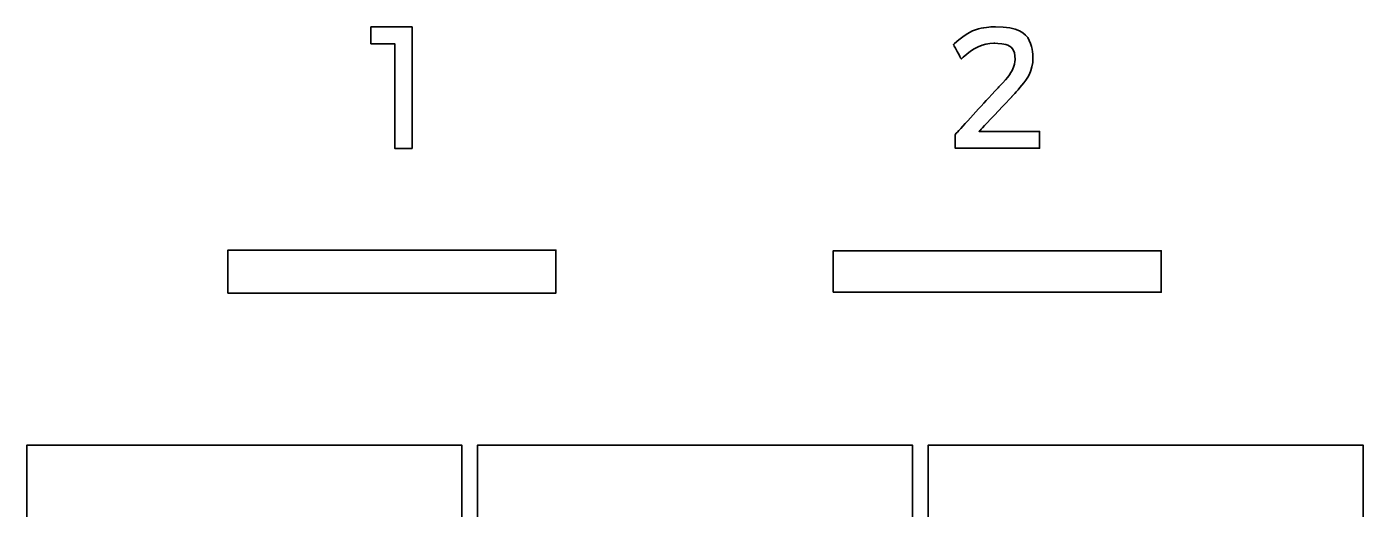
# Model space of a CAD drawing. Extents: x 6336 to 10269, y -393 to 3036.
# Drawn here: x 9087.72 to 9126.42, y 1817.49 to 1831.47 of the extents above; entities that cross this region are included whole.
import ezdxf

# ---------------------------------------------------------------- set-up
doc = ezdxf.new("R2010")
doc.units = 0
doc.header["$LTSCALE"] = 5
doc.layers.add('1', color=7, linetype='CONTINUOUS', true_color=0xffffff)

msp = doc.modelspace()

# ---------------------------------------------------------------- linework, layer by layer
at = {"layer": '1', "color": 7, "linetype": 'Continuous', "lineweight": 35}
for points, knots in [([(9098.877, 1827.943), (9098.877, 1827.943), (9098.877, 1831.46), (9098.877, 1831.46), (9098.877, 1831.46), (9098.877, 1831.46), (9097.687, 1831.46), (9097.687, 1831.46), (9097.687, 1831.46), (9097.687, 1831.46), (9097.687, 1830.972), (9097.687, 1830.972), (9097.687, 1830.972), (9097.687, 1830.972), (9098.375, 1830.972), (9098.375, 1830.972), (9098.375, 1830.972), (9098.375, 1830.972), (9098.375, 1827.943), (9098.375, 1827.943), (9098.375, 1827.943), (9098.375, 1827.943), (9098.877, 1827.943), (9098.877, 1827.943)], [0, 0, 0, 0, 0.142857, 0.142857, 0.142857, 0.214286, 0.285714, 0.285714, 0.285714, 0.357143, 0.428571, 0.428571, 0.428571, 0.5, 0.571429, 0.571429, 0.571429, 0.642857, 0.714286, 0.714286, 0.714286, 0.857143, 1, 1, 1, 1]), ([(9114.839, 1830.586), (9115.1, 1830.839), (9115.43, 1830.99), (9115.721, 1830.99), (9115.721, 1830.99), (9116.113, 1830.99), (9116.339, 1830.819), (9116.339, 1830.522), (9116.339, 1830.522), (9116.339, 1830.323), (9116.162, 1830.017), (9115.888, 1829.744), (9115.888, 1829.744), (9115.888, 1829.744), (9114.607, 1828.35), (9114.607, 1828.35), (9114.607, 1828.35), (9114.607, 1828.35), (9114.607, 1827.949), (9114.607, 1827.949), (9114.607, 1827.949), (9114.607, 1827.949), (9117.051, 1827.949), (9117.051, 1827.949), (9117.051, 1827.949), (9117.051, 1827.949), (9117.051, 1828.435), (9117.051, 1828.435), (9117.051, 1828.435), (9117.051, 1828.435), (9115.297, 1828.435), (9115.297, 1828.435), (9115.297, 1828.435), (9115.297, 1828.435), (9116.242, 1829.437), (9116.242, 1829.437), (9116.242, 1829.437), (9116.522, 1829.736), (9116.857, 1830.176), (9116.857, 1830.576), (9116.857, 1830.576), (9116.857, 1831.117), (9116.43, 1831.466), (9115.768, 1831.466), (9115.768, 1831.466), (9115.361, 1831.466), (9114.931, 1831.29), (9114.588, 1830.982), (9114.588, 1830.982), (9114.588, 1830.982), (9114.554, 1830.951), (9114.554, 1830.951), (9114.554, 1830.951), (9114.554, 1830.951), (9114.782, 1830.533), (9114.782, 1830.533), (9114.782, 1830.533), (9114.782, 1830.533), (9114.839, 1830.586), (9114.839, 1830.586)], [0, 0, 0, 0, 0.0625, 0.0625, 0.0625, 0.09375, 0.125, 0.125, 0.125, 0.15625, 0.1875, 0.1875, 0.1875, 0.21875, 0.25, 0.25, 0.25, 0.28125, 0.3125, 0.3125, 0.3125, 0.34375, 0.375, 0.375, 0.375, 0.40625, 0.4375, 0.4375, 0.4375, 0.46875, 0.5, 0.5, 0.5, 0.53125, 0.5625, 0.5625, 0.5625, 0.59375, 0.625, 0.625, 0.625, 0.65625, 0.6875, 0.6875, 0.6875, 0.71875, 0.75, 0.75, 0.75, 0.78125, 0.8125, 0.8125, 0.8125, 0.84375, 0.875, 0.875, 0.875, 0.9375, 1, 1, 1, 1]), ([(9093.545, 1823.755), (9093.545, 1823.755), (9103.045, 1823.755), (9103.045, 1823.755), (9103.045, 1823.755), (9103.045, 1823.755), (9103.045, 1824.999), (9103.045, 1824.999), (9103.045, 1824.999), (9103.045, 1824.999), (9093.545, 1824.999), (9093.545, 1824.999), (9093.545, 1824.999), (9093.545, 1824.999), (9093.545, 1823.755), (9093.545, 1823.755)], [0, 0, 0, 0, 0.2, 0.2, 0.2, 0.3, 0.4, 0.4, 0.4, 0.5, 0.6, 0.6, 0.6, 0.8, 1, 1, 1, 1]), ([(9093.545, 1823.755), (9093.545, 1823.755), (9103.045, 1823.755), (9103.045, 1823.755), (9103.045, 1823.755), (9103.045, 1823.755), (9103.045, 1824.999), (9103.045, 1824.999), (9103.045, 1824.999), (9103.045, 1824.999), (9093.545, 1824.999), (9093.545, 1824.999), (9093.545, 1824.999), (9093.545, 1824.999), (9093.545, 1823.755), (9093.545, 1823.755)], [0, 0, 0, 0, 0.2, 0.2, 0.2, 0.3, 0.4, 0.4, 0.4, 0.5, 0.6, 0.6, 0.6, 0.8, 1, 1, 1, 1]), ([(9111.072, 1823.777), (9111.072, 1823.777), (9120.573, 1823.777), (9120.573, 1823.777), (9120.573, 1823.777), (9120.573, 1823.777), (9120.573, 1824.977), (9120.573, 1824.977), (9120.573, 1824.977), (9120.573, 1824.977), (9111.072, 1824.977), (9111.072, 1824.977), (9111.072, 1824.977), (9111.072, 1824.977), (9111.072, 1823.777), (9111.072, 1823.777)], [0, 0, 0, 0, 0.2, 0.2, 0.2, 0.3, 0.4, 0.4, 0.4, 0.5, 0.6, 0.6, 0.6, 0.8, 1, 1, 1, 1]), ([(9111.072, 1823.777), (9111.072, 1823.777), (9120.573, 1823.777), (9120.573, 1823.777), (9120.573, 1823.777), (9120.573, 1823.777), (9120.573, 1824.977), (9120.573, 1824.977), (9120.573, 1824.977), (9120.573, 1824.977), (9111.072, 1824.977), (9111.072, 1824.977), (9111.072, 1824.977), (9111.072, 1824.977), (9111.072, 1823.777), (9111.072, 1823.777)], [0, 0, 0, 0, 0.2, 0.2, 0.2, 0.3, 0.4, 0.4, 0.4, 0.5, 0.6, 0.6, 0.6, 0.8, 1, 1, 1, 1]), ([(9100.321, 1801.847), (9100.321, 1801.847), (9087.721, 1801.847), (9087.721, 1801.847), (9087.721, 1801.847), (9087.721, 1801.847), (9087.721, 1819.346), (9087.721, 1819.346), (9087.721, 1819.346), (9087.721, 1819.346), (9100.321, 1819.346), (9100.321, 1819.346), (9100.321, 1819.346), (9100.321, 1819.346), (9100.321, 1801.847), (9100.321, 1801.847)], [0, 0, 0, 0, 0.2, 0.2, 0.2, 0.3, 0.4, 0.4, 0.4, 0.5, 0.6, 0.6, 0.6, 0.8, 1, 1, 1, 1]), ([(9100.321, 1801.847), (9100.321, 1801.847), (9087.721, 1801.847), (9087.721, 1801.847), (9087.721, 1801.847), (9087.721, 1801.847), (9087.721, 1819.346), (9087.721, 1819.346), (9087.721, 1819.346), (9087.721, 1819.346), (9100.321, 1819.346), (9100.321, 1819.346), (9100.321, 1819.346), (9100.321, 1819.346), (9100.321, 1801.847), (9100.321, 1801.847)], [0, 0, 0, 0, 0.2, 0.2, 0.2, 0.3, 0.4, 0.4, 0.4, 0.5, 0.6, 0.6, 0.6, 0.8, 1, 1, 1, 1]), ([(9113.371, 1801.847), (9113.371, 1801.847), (9100.771, 1801.847), (9100.771, 1801.847), (9100.771, 1801.847), (9100.771, 1801.847), (9100.771, 1819.346), (9100.771, 1819.346), (9100.771, 1819.346), (9100.771, 1819.346), (9113.371, 1819.346), (9113.371, 1819.346), (9113.371, 1819.346), (9113.371, 1819.346), (9113.371, 1801.847), (9113.371, 1801.847)], [0, 0, 0, 0, 0.2, 0.2, 0.2, 0.3, 0.4, 0.4, 0.4, 0.5, 0.6, 0.6, 0.6, 0.8, 1, 1, 1, 1]), ([(9113.371, 1801.847), (9113.371, 1801.847), (9100.771, 1801.847), (9100.771, 1801.847), (9100.771, 1801.847), (9100.771, 1801.847), (9100.771, 1819.346), (9100.771, 1819.346), (9100.771, 1819.346), (9100.771, 1819.346), (9113.371, 1819.346), (9113.371, 1819.346), (9113.371, 1819.346), (9113.371, 1819.346), (9113.371, 1801.847), (9113.371, 1801.847)], [0, 0, 0, 0, 0.2, 0.2, 0.2, 0.3, 0.4, 0.4, 0.4, 0.5, 0.6, 0.6, 0.6, 0.8, 1, 1, 1, 1]), ([(9126.421, 1801.847), (9126.421, 1801.847), (9113.821, 1801.847), (9113.821, 1801.847), (9113.821, 1801.847), (9113.821, 1801.847), (9113.821, 1819.346), (9113.821, 1819.346), (9113.821, 1819.346), (9113.821, 1819.346), (9126.421, 1819.346), (9126.421, 1819.346), (9126.421, 1819.346), (9126.421, 1819.346), (9126.421, 1801.847), (9126.421, 1801.847)], [0, 0, 0, 0, 0.2, 0.2, 0.2, 0.3, 0.4, 0.4, 0.4, 0.5, 0.6, 0.6, 0.6, 0.8, 1, 1, 1, 1]), ([(9126.421, 1801.847), (9126.421, 1801.847), (9113.821, 1801.847), (9113.821, 1801.847), (9113.821, 1801.847), (9113.821, 1801.847), (9113.821, 1819.346), (9113.821, 1819.346), (9113.821, 1819.346), (9113.821, 1819.346), (9126.421, 1819.346), (9126.421, 1819.346), (9126.421, 1819.346), (9126.421, 1819.346), (9126.421, 1801.847), (9126.421, 1801.847)], [0, 0, 0, 0, 0.2, 0.2, 0.2, 0.3, 0.4, 0.4, 0.4, 0.5, 0.6, 0.6, 0.6, 0.8, 1, 1, 1, 1])]:
    msp.add_open_spline(points, degree=3, knots=knots, dxfattribs=at)

doc.saveas('drawing.dxf')
